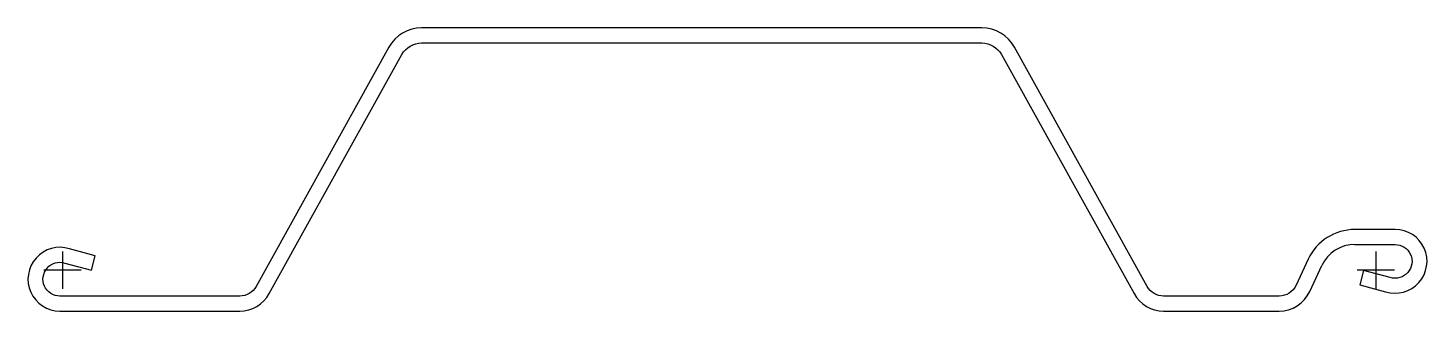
# Model space of a CAD drawing. Header units: millimetres. Extents: x -18 to 727, y -22 to 129.
import ezdxf

# ---------------------------------------------------------------- set-up
doc = ezdxf.new("R2010")
doc.units = ezdxf.units.MM
doc.header["$LTSCALE"] = 0.2

msp = doc.modelspace()

# ---------------------------------------------------------------- linework, layer by layer
msp.add_line((664.74, -11.36, 0), (671.19, 2.49))
at = {"elevation": 0, "flags": 128}
msp.add_lwpolyline([(688.87, 13.75), (710.26, 13.75, -1.158499), (707.66, -3.87), (693.45, -0.06), (691.39, -7.78), (705.18, -11.47, 1.164657), (710.26, 21.75), (688.87, 21.75, 0.291473), (663.94, 5.87), (657.49, -7.98, -0.291473), (648.42, -13.75), (586.86, -13.75, -0.272631), (578.12, -8.6), (507.42, 118.95, 0.272631), (489.92, 129.25), (191.4, 129.25, 0.272631), (173.91, 118.95), (103.21, -8.6, -0.272631), (94.47, -13.75), (-1.42, -13.75, -1.158499), (1.18, 3.87), (15.39, 0.06), (17.46, 7.78), (3.67, 11.47, 1.164657), (-1.42, -21.75), (94.47, -21.75, 0.272631), (110.21, -12.48), (180.91, 115.07, -0.272631), (191.4, 121.25), (489.92, 121.25, -0.272631), (500.42, 115.07), (571.12, -12.48, 0.272631), (586.86, -21.75), (648.42, -21.75)], format="xyb", dxfattribs=at)
for centre, radius, start, end in [((688.87, -5.75, 0), 19.5, 90, 155), ((648.42, -3.75, 0), 18, 270, 335)]:
    msp.add_arc(centre, radius, start, end)
at = {"layer": 'DEFPOINTS'}
for p, q in [((0, 10.08), (0, -9.92)), ((700, 10.08), (700, -9.92)), ((10, 0), (-10, 0)), ((710, 0), (690, 0))]:
    msp.add_line(p, q, dxfattribs=at)

doc.saveas('drawing.dxf')
